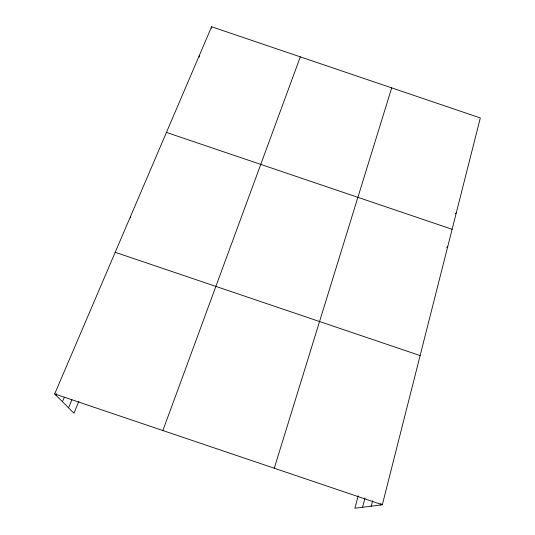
<?xml version="1.0" encoding="UTF-8"?>
<svg xmlns="http://www.w3.org/2000/svg" width="535" height="535" viewBox="0 0 535 535"><rect width="100%" height="100%" fill="white"/><g stroke="black" fill="none" stroke-linecap="round" stroke-linejoin="round"><path stroke-width="0.8" d="M199.221 57.111L199.247 55.64M211.532 28.288L211.599 26.75L480.323 117.954L382.324 504.786L354.899 508.25L358.203 495.831M380.539 505.013L380.933 503.435M371.236 506.184L372.648 500.72M362.563 507.28L365.004 497.971M274.261 468.225L391.687 87.874M162.861 430.535L300.316 56.864M78.859 401.324L73.937 413.207L54.677 393.934L211.599 26.75M68.554 407.824L71.964 399.672M62.461 401.725L64.34 397.264M55.928 395.191L56.57 393.7M455.292 213.806L456.362 212.535M446.745 247.504L447.795 246.347M166.438 132.419L452.122 229.288M115.206 252.299L420.122 355.588M54.677 393.934L382.324 504.786M130.533 216.434L130.781 217.765"/></g></svg>
